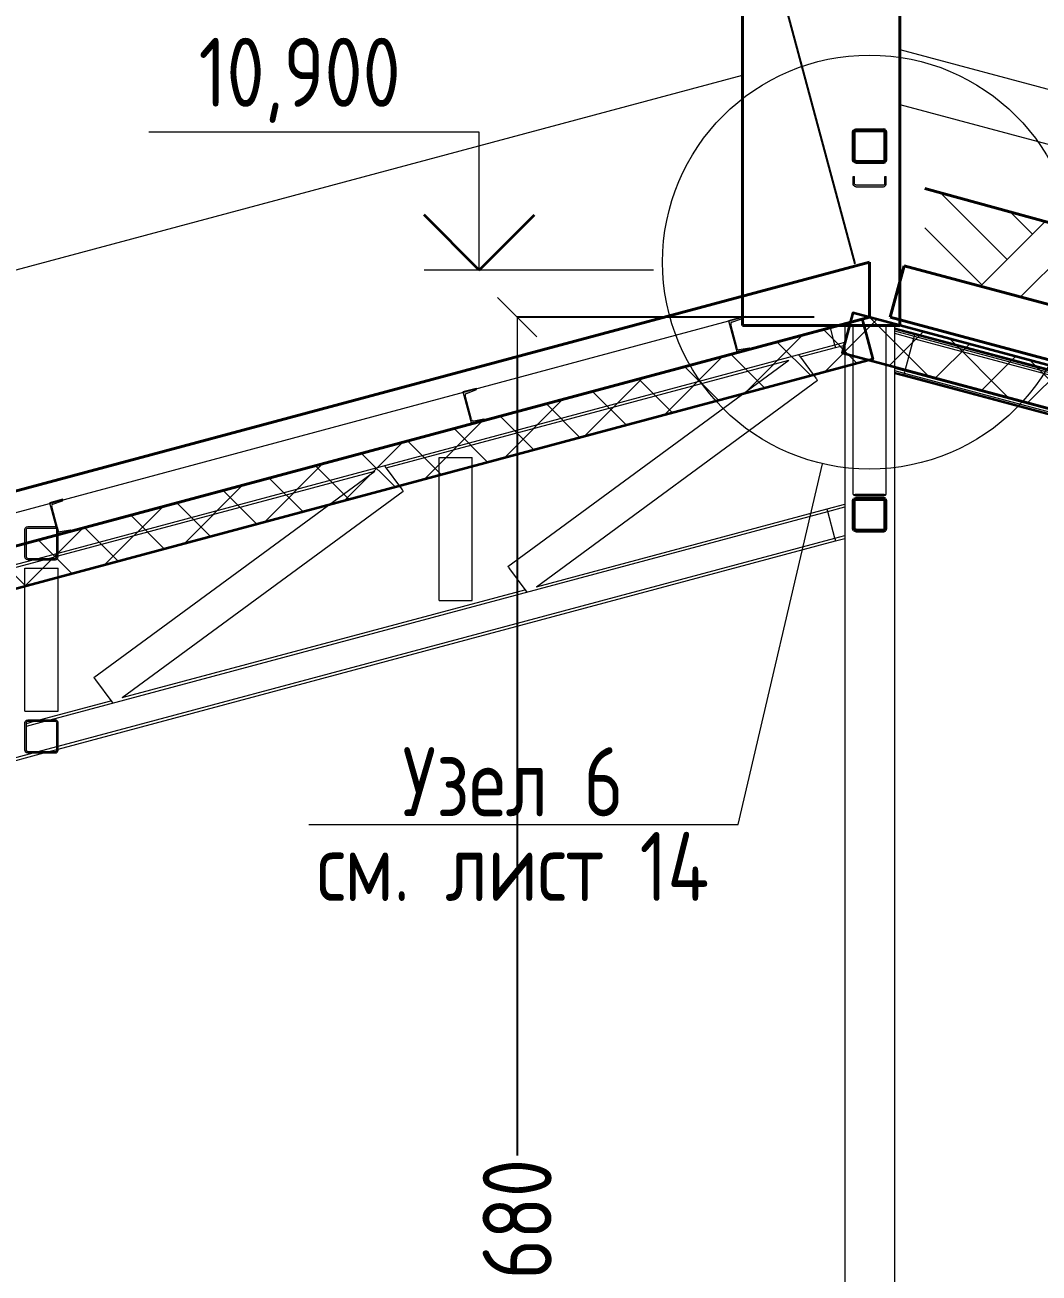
# Model space of a CAD drawing. Header units: millimetres. Extents: x 34668 to 196414, y -30276 to 15801.
# Drawn here: x 66396 to 70070, y 7268 to 11789 of the extents above; entities that cross this region are included whole.
import ezdxf

# ---------------------------------------------------------------- set-up
doc = ezdxf.new("R2010")
doc.units = ezdxf.units.MM
doc.header["$MEASUREMENT"] = 0
for name, color, linetype in [('- Спрятан', 7, 'Continuous'), ('колонны', 7, 'Continuous'), ('крыша', 7, 'Continuous'), ('размеры', 7, 'Continuous'), ('стены02', 7, 'Continuous'), ('чертеж', 7, 'Continuous')]:
    doc.layers.add(name, color=color, linetype=linetype)
for name, color, linetype, lineweight in [('- Спрятан_Ном._пера__96', 7, 'Continuous', 13), ('- Спрятан_Ном._пера__98', 7, 'Continuous', 35), ('0_Ном._пера__95', 251, 'Continuous', 13), ('0_Ном._пера__96', 7, 'Continuous', 13), ('0_Ном._пера__97', 7, 'Continuous', 20), ('колонны_Ном._пера__96', 7, 'Continuous', 13), ('крыша_Ном._пера__96', 7, 'Continuous', 13), ('крыша_Ном._пера__99', 7, 'Continuous', 40), ('линии_Ном._пера__99', 7, 'Continuous', 40), ('подп стены Инжзащита_Ном._пера__96', 7, 'Continuous', 13), ('подп стены Инжзащита_Ном._пера__97', 7, 'Continuous', 20), ('подп стены Инжзащита_Ном._пера__98', 7, 'Continuous', 35), ('стены02_Ном._пера__96', 7, 'Continuous', 13), ('стены02_Ном._пера__99', 7, 'Continuous', 40), ('чертеж_Ном._пера__96', 7, 'Continuous', 13), ('чертеж_Ном._пера__98', 7, 'Continuous', 35)]:
    doc.layers.add(name, color=color, linetype=linetype, lineweight=lineweight)
doc.styles.add('СГЕНЕРИР_СТИЛЬ_1', font='gost_2_304-81_type.ttf')
doc.dimstyles.new('СГЕНЕРИР_СТИЛЬ__2', dxfattribs={"dimtxt": 250, "dimasz": 142.5, "dimexe": 0.18, "dimexo": 200, "dimgap": 0.09, "dimtad": 1, "dimdec": 0, "dimzin": 0, "dimdsep": 46, "dimtxsty": 'СГЕНЕРИР_СТИЛЬ_1', "dimblk": 'ARROWHEAD_6', "dimblk1": 'ARROWHEAD_6', "dimblk2": 'ARROWHEAD_6', "dimcen": 0.09, "dimclrd": 7, "dimclre": 7, "dimclrt": 7, "dimadec": 0, "dimazin": 0, "dimtfac": 1, "dimtdec": 4, "dimtmove": 0, "dimatfit": 3, "dimfxl": 1, "dimtolj": 1, "dimtzin": 0, "dimarcsym": 0})
doc.dimstyles.new('СГЕНЕРИР_СТИЛЬ__3', dxfattribs={"dimtxt": 250, "dimasz": 142.5, "dimexe": 0.18, "dimexo": 200, "dimgap": 0.09, "dimtad": 1, "dimdec": 0, "dimzin": 0, "dimdsep": 46, "dimtxsty": 'СГЕНЕРИР_СТИЛЬ_1', "dimblk": 'ARROWHEAD_6', "dimblk1": 'ARROWHEAD_6', "dimblk2": 'ARROWHEAD_6', "dimcen": 0.09, "dimclrd": 7, "dimclre": 7, "dimclrt": 7, "dimadec": 0, "dimazin": 0, "dimtfac": 1, "dimtdec": 4, "dimtmove": 2, "dimatfit": 3, "dimfxl": 1, "dimtolj": 1, "dimtzin": 0, "dimarcsym": 0})
pattern_1 = [(45, (0, 0), (-106.06602, 106.06602), []), (135, (0, 0), (106.06602, 106.06602), [])]

# ---------------------------------------------------------------- blocks, each defined once
blk = doc.blocks.new('Элемент разреза_12_2')
at = {"layer": 'колонны_Ном._пера__96', "linetype": 'Continuous'}
for p, q in [((69365.7, 10700), (69365.7, 4050)), ((69545.7, 10700), (69545.7, 4050))]:
    blk.add_line(p, q, dxfattribs=at)
blk = doc.blocks.new('Элемент разреза_21_2')
at = {"layer": 'крыша_Ном._пера__99', "linetype": 'Continuous'}
for p, q in [((69530.7, 10729.9), (69580.7, 10916.5)), ((72855.7, 10039), (69580.7, 10916.5)), ((71455.7, 10214.1), (69530.7, 10729.9)), ((72805.7, 9852.4), (71525.7, 10195.3)), ((72805.7, 9852.4), (72855.7, 10039))]:
    blk.add_line(p, q, dxfattribs=at)
blk = doc.blocks.new('Элемент разреза_22_2')
at = {"layer": 'крыша_Ном._пера__96', "linetype": 'Continuous'}
for p, q in [((69565.7, 11700.3), (72787.5, 10837)), ((69565.7, 11500.3), (72787.5, 10637)), ((72787.5, 10637), (72787.5, 10837))]:
    blk.add_line(p, q, dxfattribs=at)
blk = doc.blocks.new('Элемент разреза_30_2')
at = {"layer": 'крыша_Ном._пера__96', "linetype": 'Continuous'}
blk.add_line((56805.7, 8340.2), (68995.7, 11606.5), dxfattribs=at)
blk = doc.blocks.new('Элемент разреза_50_2')
at = {"layer": '- Спрятан_Ном._пера__96', "linetype": 'Continuous'}
for p, q in [((69619.5, 10670.6), (69618.9, 10668.4)), ((69619.9, 10672), (69619.5, 10670.6)), ((69619.5, 10670.6), (71080.7, 10279.1)), ((69619.9, 10672), (71080.7, 10280.6)), ((69614.9, 10653.5), (69583.4, 10536)), ((69616.4, 10658.9), (69614.9, 10653.5)), ((69614.9, 10653.5), (71080.7, 10260.7)), ((69617.1, 10661.6), (69616.4, 10658.9)), ((69618.6, 10667.2), (69617.1, 10661.6)), ((69617.1, 10661.6), (71080.7, 10269.5)), ((69618.9, 10668.4), (69618.6, 10667.2)), ((69618.6, 10667.2), (71080.7, 10275.5)), ((69583.4, 10536), (69582, 10530.5)), ((69583.4, 10536), (71080.7, 10134.8)), ((69578.8, 10518.9), (69578.5, 10517.5)), ((69578.5, 10517.5), (71080.7, 10114.9)), ((69579.4, 10521.1), (69578.8, 10518.9)), ((69578.8, 10518.9), (71080.7, 10116.4)), ((69579.7, 10522.2), (69579.4, 10521.1)), ((69581.2, 10527.8), (69579.7, 10522.2)), ((69579.7, 10522.2), (71080.7, 10120)), ((69582, 10530.5), (69581.2, 10527.8)), ((69581.2, 10527.8), (71080.7, 10126.1)), ((71525.7, 10161.3), (72623.9, 9867.1)), ((71525.7, 10159.8), (72623.5, 9865.7)), ((71525.7, 10156.2), (72622.6, 9862.3)), ((71525.7, 10150.2), (72621.1, 9856.7)), ((71525.7, 10141.5), (72618.9, 9848.5)), ((71525.7, 10015.6), (72536.3, 9744.8)), ((71525.7, 10006.8), (72535.1, 9736.3)), ((71525.7, 10000.8), (72534.3, 9730.5)), ((71525.7, 9997.2), (72533.8, 9727.1)), ((71525.7, 9995.7), (72533.6, 9725.6)), ((72620.4, 9854), (72621.1, 9856.7)), ((72621.1, 9856.7), (72622.6, 9862.3)), ((72622.6, 9862.3), (72622.9, 9863.4)), ((72622.9, 9863.4), (72623.5, 9865.7)), ((72623.5, 9865.7), (72623.9, 9867.1)), ((72602.5, 9787), (72618.9, 9848.5)), ((72618.9, 9848.5), (72620.4, 9854))]:
    blk.add_line(p, q, dxfattribs=at)
blk = doc.blocks.new('Элемент разреза_51_2')
at = {"layer": '- Спрятан_Ном._пера__96', "linetype": 'Continuous'}
for p, q in [((69545.7, 10691.9), (69619.9, 10672)), ((69545.7, 10690.4), (69619.5, 10670.6)), ((69545.7, 10686.8), (69618.6, 10667.2)), ((69545.7, 10680.8), (69617.1, 10661.6)), ((69545.7, 10672), (69614.9, 10653.5)), ((69545.7, 10546.1), (69583.4, 10536)), ((69545.7, 10537.4), (69581.2, 10527.8)), ((69545.7, 10531.3), (69579.7, 10522.2)), ((69545.7, 10527.7), (69578.8, 10518.9)), ((69545.7, 10526.2), (69578.5, 10517.5))]:
    blk.add_line(p, q, dxfattribs=at)
blk = doc.blocks.new('Элемент разреза_52_2')
at = {"layer": '- Спрятан_Ном._пера__96', "linetype": 'Continuous'}
for p, q in [((66486.9, 9271.5), (69304.5, 10026.5)), ((68248.8, 9754), (69301.9, 10036.2)), ((69302.6, 10033.3), (69301.9, 10036.2)), ((69304.5, 10026.5), (69302.6, 10033.3)), ((69330.3, 9929.9), (69304.5, 10026.5)), ((66516.2, 9175.9), (69330.3, 9929.9)), ((66516.2, 9165.5), (69332.9, 9920.3)), ((69332.2, 9923.1), (69330.3, 9929.9)), ((69332.9, 9920.3), (69332.2, 9923.1)), ((66748.8, 9352.1), (68207.4, 9742.9)), ((66448.3, 9271.5), (66707.4, 9341)), ((66401.2, 9258.9), (66429.6, 9266.5)), ((66401.2, 9248.6), (66468.2, 9266.5)), ((63516.2, 8372), (66425.4, 9151.5)), ((63516.2, 8361.7), (66464.1, 9151.5)), ((66444.1, 9156.5), (66511.2, 9174.5)), ((66482.7, 9156.5), (66511.2, 9164.2))]:
    blk.add_line(p, q, dxfattribs=at)
blk = doc.blocks.new('Элемент разреза_53_2')
at = {"layer": '- Спрятан_Ном._пера__96', "linetype": 'Continuous'}
for p, q in [((69330.3, 10629.9), (69313.8, 10691.7)), ((66516.2, 9875.9), (69330.3, 10629.9)), ((69332.2, 10623.1), (69330.3, 10629.9)), ((69204.9, 10586), (69332.9, 10620.3)), ((69332.9, 10620.3), (69332.2, 10623.1)), ((67704.9, 10184), (69163.5, 10574.9)), ((66516.2, 9865.5), (67663.5, 10172.9)), ((66444.1, 9856.5), (66511.2, 9874.5)), ((66482.7, 9856.5), (66511.2, 9864.2)), ((63516.2, 9072), (66425.4, 9851.5)), ((66204.9, 9782.1), (66464.1, 9851.5))]:
    blk.add_line(p, q, dxfattribs=at)
blk = doc.blocks.new('Элемент разреза_54_2')
at = {"layer": '- Спрятан_Ном._пера__96', "linetype": 'Continuous'}
for p, q in [((67896.2, 10222.5), (67896.9, 10222.5)), ((67896.2, 9704.5), (67896.2, 10222.5)), ((67896.9, 10222.5), (67899.1, 10222.5)), ((67899.1, 10222.5), (67902.3, 10222.5)), ((67902.3, 10222.5), (67906.2, 10222.5)), ((67906.2, 10222.5), (68006.2, 10222.5)), ((68006.2, 10222.5), (68010, 10222.5)), ((68010, 10222.5), (68013.2, 10222.5)), ((68013.2, 10222.5), (68015.4, 10222.5)), ((68015.4, 10222.5), (68016.2, 10222.5)), ((68016.2, 9704.5), (68016.2, 10222.5)), ((67896.2, 9704.5), (67896.9, 9704.5)), ((67896.9, 9704.5), (67899.1, 9704.5)), ((67899.1, 9704.5), (67902.3, 9704.5)), ((67902.3, 9704.5), (67906.2, 9704.5)), ((67906.2, 9704.5), (68006.2, 9704.5)), ((68006.2, 9704.5), (68010, 9704.5)), ((68010, 9704.5), (68013.2, 9704.5)), ((68013.2, 9704.5), (68015.4, 9704.5)), ((68015.4, 9704.5), (68016.2, 9704.5))]:
    blk.add_line(p, q, dxfattribs=at)
blk = doc.blocks.new('Элемент разреза_55_2')
at = {"layer": '- Спрятан_Ном._пера__96', "linetype": 'Continuous'}
for p, q in [((66396.2, 9820.5), (66396.9, 9820.5)), ((66396.2, 9302.5), (66396.2, 9820.5)), ((66396.9, 9820.5), (66399.1, 9820.5)), ((66399.1, 9820.5), (66402.3, 9820.5)), ((66402.3, 9820.5), (66406.2, 9820.5)), ((66406.2, 9820.5), (66506.2, 9820.5)), ((66506.2, 9820.5), (66510, 9820.5)), ((66510, 9820.5), (66513.2, 9820.5)), ((66513.2, 9820.5), (66515.4, 9820.5)), ((66515.4, 9820.5), (66516.2, 9820.5)), ((66516.2, 9302.5), (66516.2, 9820.5)), ((66396.2, 9302.5), (66396.9, 9302.5)), ((66396.9, 9302.5), (66399.1, 9302.5)), ((66399.1, 9302.5), (66402.3, 9302.5)), ((66402.3, 9302.5), (66406.2, 9302.5)), ((66406.2, 9302.5), (66506.2, 9302.5)), ((66506.2, 9302.5), (66510, 9302.5)), ((66510, 9302.5), (66513.2, 9302.5)), ((66513.2, 9302.5), (66515.4, 9302.5)), ((66515.4, 9302.5), (66516.2, 9302.5))]:
    blk.add_line(p, q, dxfattribs=at)
blk = doc.blocks.new('Элемент разреза_61_2')
at = {"layer": '- Спрятан_Ном._пера__96', "linetype": 'Continuous'}
for p, q in [((66645.6, 9425.1), (67663.5, 10172.9)), ((67699.6, 10191.3), (67701.6, 10188.5)), ((67701.6, 10188.5), (67760.8, 10107.9)), ((66748.8, 9352.1), (67766.7, 10099.9)), ((67760.8, 10107.9), (67763.1, 10104.8)), ((67763.1, 10104.8), (67765, 10102.2)), ((67765, 10102.2), (67766.3, 10100.5)), ((67766.3, 10100.5), (67766.7, 10099.9)), ((66645.6, 9425.1), (66646, 9424.5)), ((66646, 9424.5), (66647.3, 9422.8)), ((66647.3, 9422.8), (66649.2, 9420.2)), ((66649.2, 9420.2), (66651.5, 9417.1)), ((66651.5, 9417.1), (66710.7, 9336.5)), ((66710.7, 9336.5), (66712.8, 9333.7))]:
    blk.add_line(p, q, dxfattribs=at)
blk = doc.blocks.new('Элемент разреза_63_2')
at = {"layer": '- Спрятан_Ном._пера__96', "linetype": 'Continuous'}
for p, q in [((69199.6, 10593.2), (69201.6, 10590.4)), ((69201.6, 10590.4), (69260.8, 10509.8)), ((68145.6, 9827.1), (69163.5, 10574.9)), ((68248.8, 9754), (69266.7, 10501.8)), ((69260.8, 10509.8), (69263.1, 10506.8)), ((69263.1, 10506.8), (69265, 10504.1)), ((69265, 10504.1), (69266.3, 10502.4)), ((69266.3, 10502.4), (69266.7, 10501.8)), ((68145.6, 9827.1), (68146, 9826.5)), ((68146, 9826.5), (68147.3, 9824.7)), ((68147.3, 9824.7), (68149.2, 9822.1)), ((68149.2, 9822.1), (68151.5, 9819)), ((68151.5, 9819), (68210.7, 9738.4)), ((68210.7, 9738.4), (68212.8, 9735.6))]:
    blk.add_line(p, q, dxfattribs=at)
blk = doc.blocks.new('Элемент разреза_71_2')
at = {"layer": '- Спрятан_Ном._пера__96', "linetype": 'Continuous'}
for p, q in [((69301.9, 10036.2), (69365.7, 10053.3)), ((69304.5, 10026.5), (69365.7, 10042.9)), ((69330.3, 9929.9), (69365.7, 9939.4)), ((69332.9, 9920.3), (69365.7, 9929))]:
    blk.add_line(p, q, dxfattribs=at)
blk = doc.blocks.new('Элемент разреза_72_2')
at = {"layer": '- Спрятан_Ном._пера__96', "linetype": 'Continuous'}
for p, q in [((69330.3, 10629.9), (69365.7, 10639.4)), ((69332.9, 10620.3), (69365.7, 10629))]:
    blk.add_line(p, q, dxfattribs=at)
blk = doc.blocks.new('Элемент разреза_75_2')
at = {"layer": '- Спрятан_Ном._пера__96', "linetype": 'Continuous'}
h = blk.add_hatch(color=256, dxfattribs=at)
h.paths.add_polyline_path([(66406.2, 9971.5), (66402.3, 9970.8), (66399.1, 9968.6), (66396.9, 9965.4), (66396.2, 9961.5), (66396.2, 9861.5), (66396.9, 9857.7), (66399.1, 9854.5), (66402.3, 9852.3), (66406.2, 9851.5), (66506.2, 9851.5), (66510, 9852.3), (66513.2, 9854.5), (66515.4, 9857.7), (66516.2, 9861.5), (66516.2, 9961.5), (66515.4, 9965.4), (66513.2, 9968.6), (66510, 9970.8), (66506.2, 9971.5)])
h.paths.add_polyline_path([(66406.2, 9966.5), (66506.2, 9966.5), (66508.1, 9966.2), (66509.7, 9965.1), (66510.8, 9963.5), (66511.2, 9961.5), (66511.2, 9861.5), (66510.8, 9859.6), (66509.7, 9858), (66508.1, 9856.9), (66506.2, 9856.5), (66406.2, 9856.5), (66404.2, 9856.9), (66402.6, 9858), (66401.5, 9859.6), (66401.2, 9861.5), (66401.2, 9961.5), (66401.5, 9963.5), (66402.6, 9965.1), (66404.2, 9966.2)], flags=0)
for p, q in [((66396.2, 9961.5), (66396.9, 9965.4)), ((66396.2, 9861.5), (66396.2, 9961.5)), ((66396.9, 9965.4), (66399.1, 9968.6)), ((66399.1, 9968.6), (66402.3, 9970.8)), ((66401.2, 9961.5), (66401.5, 9963.5)), ((66401.2, 9861.5), (66401.2, 9961.5)), ((66401.5, 9963.5), (66402.6, 9965.1)), ((66402.3, 9970.8), (66406.2, 9971.5)), ((66402.6, 9965.1), (66404.2, 9966.2)), ((66404.2, 9966.2), (66406.2, 9966.5)), ((66406.2, 9971.5), (66506.2, 9971.5)), ((66406.2, 9966.5), (66506.2, 9966.5)), ((66510, 9970.8), (66506.2, 9971.5)), ((66508.1, 9966.2), (66506.2, 9966.5)), ((66509.7, 9965.1), (66508.1, 9966.2)), ((66510.8, 9963.5), (66509.7, 9965.1)), ((66513.2, 9968.6), (66510, 9970.8)), ((66511.2, 9961.5), (66510.8, 9963.5)), ((66511.2, 9861.5), (66511.2, 9961.5)), ((66515.4, 9965.4), (66513.2, 9968.6)), ((66516.2, 9961.5), (66515.4, 9965.4)), ((66516.2, 9861.5), (66516.2, 9961.5)), ((66396.9, 9857.7), (66396.2, 9861.5)), ((66399.1, 9854.5), (66396.9, 9857.7)), ((66401.5, 9859.6), (66401.2, 9861.5)), ((66402.6, 9858), (66401.5, 9859.6)), ((66404.2, 9856.9), (66402.6, 9858)), ((66406.2, 9856.5), (66404.2, 9856.9)), ((66406.2, 9856.5), (66506.2, 9856.5)), ((66506.2, 9856.5), (66508.1, 9856.9)), ((66508.1, 9856.9), (66509.7, 9858)), ((66509.7, 9858), (66510.8, 9859.6)), ((66510.8, 9859.6), (66511.2, 9861.5)), ((66513.2, 9854.5), (66515.4, 9857.7)), ((66515.4, 9857.7), (66516.2, 9861.5)), ((66402.3, 9852.3), (66399.1, 9854.5)), ((66406.2, 9851.5), (66402.3, 9852.3)), ((66406.2, 9851.5), (66506.2, 9851.5)), ((66506.2, 9851.5), (66510, 9852.3)), ((66510, 9852.3), (66513.2, 9854.5))]:
    blk.add_line(p, q, dxfattribs=at)
blk = doc.blocks.new('Элемент разреза_76_2')
at = {"layer": '- Спрятан_Ном._пера__96', "linetype": 'Continuous'}
h = blk.add_hatch(color=256, dxfattribs=at)
h.paths.add_polyline_path([(66406.2, 9271.5), (66402.3, 9270.8), (66399.1, 9268.6), (66396.9, 9265.4), (66396.2, 9261.5), (66396.2, 9161.5), (66396.9, 9157.7), (66399.1, 9154.5), (66402.3, 9152.3), (66406.2, 9151.5), (66506.2, 9151.5), (66510, 9152.3), (66513.2, 9154.5), (66515.4, 9157.7), (66516.2, 9161.5), (66516.2, 9261.5), (66515.4, 9265.4), (66513.2, 9268.6), (66510, 9270.8), (66506.2, 9271.5)])
h.paths.add_polyline_path([(66406.2, 9266.5), (66506.2, 9266.5), (66508.1, 9266.2), (66509.7, 9265.1), (66510.8, 9263.5), (66511.2, 9261.5), (66511.2, 9161.5), (66510.8, 9159.6), (66509.7, 9158), (66508.1, 9156.9), (66506.2, 9156.5), (66406.2, 9156.5), (66404.2, 9156.9), (66402.6, 9158), (66401.5, 9159.6), (66401.2, 9161.5), (66401.2, 9261.5), (66401.5, 9263.5), (66402.6, 9265.1), (66404.2, 9266.2)], flags=0)
for p, q in [((66396.9, 9265.4), (66399.1, 9268.6)), ((66399.1, 9268.6), (66402.3, 9270.8)), ((66402.3, 9270.8), (66406.2, 9271.5)), ((66406.2, 9271.5), (66506.2, 9271.5)), ((66510, 9270.8), (66506.2, 9271.5)), ((66513.2, 9268.6), (66510, 9270.8)), ((66515.4, 9265.4), (66513.2, 9268.6)), ((66396.2, 9261.5), (66396.9, 9265.4)), ((66396.2, 9161.5), (66396.2, 9261.5)), ((66401.2, 9261.5), (66401.5, 9263.5)), ((66401.2, 9161.5), (66401.2, 9261.5)), ((66401.5, 9263.5), (66402.6, 9265.1)), ((66402.6, 9265.1), (66404.2, 9266.2)), ((66404.2, 9266.2), (66406.2, 9266.5)), ((66406.2, 9266.5), (66506.2, 9266.5)), ((66508.1, 9266.2), (66506.2, 9266.5)), ((66509.7, 9265.1), (66508.1, 9266.2)), ((66510.8, 9263.5), (66509.7, 9265.1)), ((66511.2, 9261.5), (66510.8, 9263.5)), ((66511.2, 9161.5), (66511.2, 9261.5)), ((66516.2, 9261.5), (66515.4, 9265.4)), ((66516.2, 9161.5), (66516.2, 9261.5)), ((66396.9, 9157.7), (66396.2, 9161.5)), ((66399.1, 9154.5), (66396.9, 9157.7)), ((66402.3, 9152.3), (66399.1, 9154.5)), ((66401.5, 9159.6), (66401.2, 9161.5)), ((66402.6, 9158), (66401.5, 9159.6)), ((66406.2, 9151.5), (66402.3, 9152.3)), ((66404.2, 9156.9), (66402.6, 9158)), ((66406.2, 9156.5), (66404.2, 9156.9)), ((66406.2, 9156.5), (66506.2, 9156.5)), ((66406.2, 9151.5), (66506.2, 9151.5)), ((66506.2, 9156.5), (66508.1, 9156.9)), ((66506.2, 9151.5), (66510, 9152.3)), ((66508.1, 9156.9), (66509.7, 9158)), ((66509.7, 9158), (66510.8, 9159.6)), ((66510, 9152.3), (66513.2, 9154.5)), ((66510.8, 9159.6), (66511.2, 9161.5)), ((66513.2, 9154.5), (66515.4, 9157.7)), ((66515.4, 9157.7), (66516.2, 9161.5))]:
    blk.add_line(p, q, dxfattribs=at)
blk = doc.blocks.new('Элемент разреза_79_2')
at = {"layer": '- Спрятан_Ном._пера__96', "linetype": 'Continuous', "lineweight": 25}
h = blk.add_hatch(color=7, dxfattribs=at)
h.paths.add_polyline_path([(69406.2, 10075), (69399.1, 10072.1), (69396.2, 10065), (69396.2, 9965), (69399.1, 9957.9), (69406.2, 9955), (69506.2, 9955), (69513.2, 9957.9), (69516.2, 9965), (69516.2, 10065), (69513.2, 10072.1), (69506.2, 10075)])
h.paths.add_polyline_path([(69406.2, 10070), (69506.2, 10070), (69509.7, 10068.5), (69511.2, 10065), (69511.2, 9965), (69509.7, 9961.5), (69506.2, 9960), (69406.2, 9960), (69402.6, 9961.5), (69401.2, 9965), (69401.2, 10065), (69402.6, 10068.5)], flags=0)
at = {"layer": '- Спрятан_Ном._пера__98', "linetype": 'Continuous'}
for p, q in [((69396.2, 10065), (69399.1, 10072.1)), ((69396.2, 9965), (69396.2, 10065)), ((69399.1, 10072.1), (69406.2, 10075)), ((69401.2, 10065), (69402.6, 10068.5)), ((69401.2, 9965), (69401.2, 10065)), ((69402.6, 10068.5), (69406.2, 10070)), ((69406.2, 10075), (69506.2, 10075)), ((69406.2, 10070), (69506.2, 10070)), ((69513.2, 10072.1), (69506.2, 10075)), ((69509.7, 10068.5), (69506.2, 10070)), ((69511.2, 10065), (69509.7, 10068.5)), ((69511.2, 9965), (69511.2, 10065)), ((69516.2, 10065), (69513.2, 10072.1)), ((69516.2, 9965), (69516.2, 10065)), ((69399.1, 9957.9), (69396.2, 9965)), ((69406.2, 9955), (69399.1, 9957.9)), ((69402.6, 9961.5), (69401.2, 9965)), ((69406.2, 9960), (69402.6, 9961.5)), ((69406.2, 9960), (69506.2, 9960)), ((69406.2, 9955), (69506.2, 9955)), ((69506.2, 9960), (69509.7, 9961.5)), ((69506.2, 9955), (69513.2, 9957.9)), ((69509.7, 9961.5), (69511.2, 9965)), ((69513.2, 9957.9), (69516.2, 9965))]:
    blk.add_line(p, q, dxfattribs=at)
blk = doc.blocks.new('Элемент разреза_80_2')
at = {"layer": '- Спрятан_Ном._пера__96', "linetype": 'Continuous'}
for p, q in [((69396.2, 10088), (69396.2, 10700)), ((69516.2, 10088), (69516.2, 10700)), ((69396.2, 10088), (69396.9, 10088)), ((69396.9, 10088), (69399.1, 10088)), ((69399.1, 10088), (69402.3, 10088)), ((69402.3, 10088), (69406.2, 10088)), ((69406.2, 10088), (69506.2, 10088)), ((69506.2, 10088), (69510, 10088)), ((69510, 10088), (69513.2, 10088)), ((69513.2, 10088), (69515.4, 10088)), ((69515.4, 10088), (69516.2, 10088))]:
    blk.add_line(p, q, dxfattribs=at)
blk = doc.blocks.new('Элемент разреза_81_2')
at = {"layer": '- Спрятан_Ном._пера__96', "linetype": 'Continuous'}
blk.add_hatch(color=256, dxfattribs=at).paths.add_polyline_path([(69516.2, 11239.7), (69511.2, 11239.7), (69511.2, 11216.2), (69510.8, 11213.6), (69509.7, 11211.4), (69508.1, 11210), (69506.2, 11209.5), (69406.2, 11209.5), (69404.2, 11210), (69402.6, 11211.4), (69401.5, 11213.6), (69401.2, 11216.2), (69401.2, 11239.7), (69396.2, 11239.7), (69396.2, 11216.2), (69396.9, 11211), (69399.1, 11206.7), (69402.3, 11203.8), (69406.2, 11202.8), (69506.2, 11202.8), (69510, 11203.8), (69513.2, 11206.7), (69515.4, 11211), (69516.2, 11216.2)])
for p, q in [((69396.2, 11239.7), (69401.2, 11239.7)), ((69396.2, 11216.2), (69396.2, 11239.7)), ((69396.9, 11211), (69396.2, 11216.2)), ((69401.2, 11216.2), (69401.2, 11239.7)), ((69401.5, 11213.6), (69401.2, 11216.2)), ((69402.6, 11211.4), (69401.5, 11213.6)), ((69509.7, 11211.4), (69510.8, 11213.6)), ((69510.8, 11213.6), (69511.2, 11216.2)), ((69511.2, 11239.7), (69516.2, 11239.7)), ((69511.2, 11216.2), (69511.2, 11239.7)), ((69515.4, 11211), (69516.2, 11216.2)), ((69516.2, 11216.2), (69516.2, 11239.7)), ((69399.1, 11206.7), (69396.9, 11211)), ((69402.3, 11203.8), (69399.1, 11206.7)), ((69406.2, 11202.8), (69402.3, 11203.8)), ((69404.2, 11210), (69402.6, 11211.4)), ((69406.2, 11209.5), (69404.2, 11210)), ((69406.2, 11209.5), (69506.2, 11209.5)), ((69406.2, 11202.8), (69506.2, 11202.8)), ((69506.2, 11209.5), (69508.1, 11210)), ((69506.2, 11202.8), (69510, 11203.8)), ((69508.1, 11210), (69509.7, 11211.4)), ((69510, 11203.8), (69513.2, 11206.7)), ((69513.2, 11206.7), (69515.4, 11211))]:
    blk.add_line(p, q, dxfattribs=at)
blk = doc.blocks.new('Отметка высоты (ГОСТ)[9]_2', base_point=(68041.9, 10900.5))
at = {"layer": 'чертеж_Ном._пера__96', "linetype": 'Continuous'}
for p, q in [((68041.9, 11400.5), (66845, 11400.5)), ((68041.9, 10900.5), (68041.9, 11400.5)), ((68673.3, 10900.5), (67841.9, 10900.5))]:
    blk.add_line(p, q, dxfattribs=at)
at = {"layer": 'чертеж_Ном._пера__98', "linetype": 'Continuous'}
for q in [(67841.9, 11100.5), (68241.9, 11100.5)]:
    blk.add_line((68041.9, 10900.5), q, dxfattribs=at)
at = {"layer": 'чертеж_Ном._пера__96', "insert": (67841.9, 11434), "char_height": 250, "attachment_point": 9, "style": 'СГЕНЕРИР_СТИЛЬ_1'}
blk.add_mtext('{10,900\\A1{\\H.66x;\\S^  ;}}', dxfattribs=at)
blk = doc.blocks.new('Элемент разреза_82_2')
at = {"layer": 'крыша_Ном._пера__99', "linetype": 'Continuous'}
for p, q in [((56655.7, 7500), (69455.7, 10929.7)), ((69455.7, 10729.7), (69455.7, 10929.7)), ((57215.7, 7450.1), (69455.7, 10729.7))]:
    blk.add_line(p, q, dxfattribs=at)
blk = doc.blocks.new('Элемент разреза_83_2')
at = {"layer": 'стены02_Ном._пера__99', "linetype": 'Continuous'}
for p, q in [((68995.7, 12300), (69565.7, 12300)), ((68995.7, 12200), (68995.7, 12300)), ((69565.7, 12200), (69565.7, 12300)), ((68995.7, 12200), (69565.7, 12200)), ((68995.7, 12000), (69565.7, 12000)), ((68995.7, 10700), (68995.7, 12000)), ((69565.7, 10700), (69565.7, 12000)), ((68995.7, 10700), (69565.7, 10700))]:
    blk.add_line(p, q, dxfattribs=at)
blk = doc.blocks.new('Элемент разреза_85_2')
at = {"layer": '- Спрятан_Ном._пера__96', "linetype": 'Continuous', "lineweight": 25}
h = blk.add_hatch(color=7, dxfattribs=at)
h.paths.add_polyline_path([(69406.2, 11410), (69399.1, 11407.1), (69396.2, 11400), (69396.2, 11300), (69399.1, 11292.9), (69406.2, 11290), (69506.2, 11290), (69513.2, 11292.9), (69516.2, 11300), (69516.2, 11400), (69513.2, 11407.1), (69506.2, 11410)])
h.paths.add_polyline_path([(69406.2, 11405), (69506.2, 11405), (69509.7, 11403.5), (69511.2, 11400), (69511.2, 11300), (69509.7, 11296.5), (69506.2, 11295), (69406.2, 11295), (69402.6, 11296.5), (69401.2, 11300), (69401.2, 11400), (69402.6, 11403.5)], flags=0)
at = {"layer": '- Спрятан_Ном._пера__98', "linetype": 'Continuous'}
for p, q in [((69396.2, 11400), (69399.1, 11407.1)), ((69396.2, 11300), (69396.2, 11400)), ((69399.1, 11407.1), (69406.2, 11410)), ((69401.2, 11400), (69402.6, 11403.5)), ((69401.2, 11300), (69401.2, 11400)), ((69402.6, 11403.5), (69406.2, 11405)), ((69406.2, 11410), (69506.2, 11410)), ((69406.2, 11405), (69506.2, 11405)), ((69513.2, 11407.1), (69506.2, 11410)), ((69509.7, 11403.5), (69506.2, 11405)), ((69511.2, 11400), (69509.7, 11403.5)), ((69511.2, 11300), (69511.2, 11400)), ((69516.2, 11400), (69513.2, 11407.1)), ((69516.2, 11300), (69516.2, 11400)), ((69399.1, 11292.9), (69396.2, 11300)), ((69406.2, 11290), (69399.1, 11292.9)), ((69402.6, 11296.5), (69401.2, 11300)), ((69406.2, 11295), (69402.6, 11296.5)), ((69406.2, 11295), (69506.2, 11295)), ((69406.2, 11290), (69506.2, 11290)), ((69506.2, 11295), (69509.7, 11296.5)), ((69506.2, 11290), (69513.2, 11292.9)), ((69509.7, 11296.5), (69511.2, 11300)), ((69513.2, 11292.9), (69516.2, 11300))]:
    blk.add_line(p, q, dxfattribs=at)
blk = doc.blocks.new('Элемент разреза_86_2')
at = {"layer": '- Спрятан_Ном._пера__96', "linetype": 'Continuous'}
for p, q in [((69397.1, 10088), (69399.1, 10085.7)), ((69399.1, 10085.7), (69402.3, 10084.1)), ((69402.3, 10084.1), (69406.2, 10083.5)), ((69404.2, 10087.6), (69403.4, 10088)), ((69406.2, 10087.3), (69404.2, 10087.6)), ((69506.2, 10087.3), (69406.2, 10087.3)), ((69406.2, 10083.5), (69506.2, 10083.5)), ((69508.1, 10087.6), (69506.2, 10087.3)), ((69506.2, 10083.5), (69510, 10084.1)), ((69508.9, 10088), (69508.1, 10087.6)), ((69510, 10084.1), (69513.2, 10085.7)), ((69513.2, 10085.7), (69515.3, 10088))]:
    blk.add_line(p, q, dxfattribs=at)
blk = doc.blocks.new('Ломаная_2_2', base_point=(67424.2, 8891.9))
at = {"layer": '0_Ном._пера__96', "linetype": 'Continuous', "flags": 128}
blk.add_lwpolyline([(67424.2, 8891.9), (68980, 8891.9), (69285.2, 10199.4)], dxfattribs=at)
at = {"layer": '0_Ном._пера__97', "linetype": 'Continuous'}
blk.add_circle((69455.7, 10929.7), 750, dxfattribs=at)
blk = doc.blocks.new('ARROWHEAD_6')
at = {"color": 0, "linetype": 'Continuous', "lineweight": 0}
for p, q in [((-0.5, -0.5), (0.5, 0.5)), ((0, 0), (-1, 0))]:
    blk.add_line(p, q, dxfattribs=at)
blk = doc.blocks.new('*D249')
at = {"layer": 'Defpoints', "color": 0, "linetype": 'Continuous', "transparency": 16777216}
for p in [(69455.7, 10729.7), (68179.3, 4050), (69455.7, 4050)]:
    blk.add_point(p, dxfattribs=at)
at = {"layer": 'размеры', "color": 7, "linetype": 'Continuous', "lineweight": -2, "transparency": 16777216}
for p, q in [((69255.7, 10729.7), (68179.1, 10729.7)), ((68179.3, 10587.2), (68179.3, 7693.6)), ((68179.3, 4192.5), (68179.3, 7086.1)), ((69255.7, 4050), (68179.1, 4050))]:
    blk.add_line(p, q, dxfattribs=at)
at = {"layer": 'размеры', "color": 7, "linetype": 'Continuous', "lineweight": -2, "transparency": 16777216, "xscale": 142.5, "yscale": 142.5, "zscale": 142.5}
for p, rotation in [((68179.3, 10729.7), 90), ((68179.3, 4050), 270)]:
    blk.add_blockref('ARROWHEAD_6', p, dxfattribs=dict(at, rotation=rotation))
at = {"layer": 'размеры', "color": 7, "linetype": 'Continuous', "transparency": 16777216, "insert": (68179.3, 7389.9), "char_height": 250, "attachment_point": 5, "rotation": 90, "style": 'СГЕНЕРИР_СТИЛЬ_1'}
blk.add_mtext('\\A1;6680', dxfattribs=at)
blk = doc.blocks.new('*D251')
at = {"layer": 'Defpoints', "color": 0, "linetype": 'Continuous', "transparency": 16777216}
for p in [(68114.2, 15714), (69455.7, 10729.7), (57455.7, 7500)]:
    blk.add_point(p, dxfattribs=at)
at = {"layer": 'размеры', "color": 7, "linetype": 'Continuous', "lineweight": -2, "transparency": 16777216}
for p, q in [((69403.7, 10922.9), (68114.1, 15714.2)), ((67976.6, 15677), (62239.3, 14132.8)), ((56251.8, 12521.3), (61989.1, 14065.5)), ((57403.7, 7693.1), (56114.1, 12484.4))]:
    blk.add_line(p, q, dxfattribs=at)
at = {"layer": 'размеры', "color": 7, "linetype": 'Continuous', "lineweight": -2, "transparency": 16777216, "xscale": 142.5, "yscale": 142.5, "zscale": 142.5}
for p, rotation in [((68114.2, 15714), 15.06394899936932), ((56114.2, 12484.2), 195.0639489993693)]:
    blk.add_blockref('ARROWHEAD_6', p, dxfattribs=dict(at, rotation=rotation))
at = {"layer": 'размеры', "color": 7, "linetype": 'Continuous', "transparency": 16777216, "insert": (62114.2, 14099.1), "char_height": 250, "attachment_point": 5, "rotation": 90, "style": 'СГЕНЕРИР_СТИЛЬ_1'}
blk.add_mtext('\\A1;12427', dxfattribs=at)
blk = doc.blocks.new('*D252')
at = {"layer": 'Defpoints', "color": 0, "linetype": 'Continuous', "transparency": 16777216}
for p in [(69467.3, 10577.6), (63795.8, 8736.7), (62016.2, 8581.1), (63276, 8581.1), (57180.7, 7285.4)]:
    blk.add_point(p, dxfattribs=at)
at = {"layer": 'размеры', "color": 7, "linetype": 'Continuous', "lineweight": -2, "transparency": 16777216}
blk.add_line((63476, 8581.1), (63802.8, 8581.1), dxfattribs=at)
for start, end in [(19.5715, 24.1431), (0, 15), (350.8569, 355.4285)]:
    blk.add_arc((62016.2, 8581.1), 1786.4, start, end, dxfattribs=at)
at = {"layer": 'размеры', "color": 7, "linetype": 'Continuous', "lineweight": -2, "transparency": 16777216, "xscale": 142.5, "yscale": 142.5, "zscale": 142.5}
for p, rotation in [((63741.7, 9043.4), 287.2857720412943), ((63802.6, 8581.1), 87.71422796161535)]:
    blk.add_blockref('ARROWHEAD_6', p, dxfattribs=dict(at, rotation=rotation))
at = {"layer": 'размеры', "color": 7, "linetype": 'Continuous', "transparency": 16777216, "insert": (63787.3, 8814.2), "char_height": 250, "attachment_point": 5, "rotation": 90, "style": 'СГЕНЕРИР_СТИЛЬ_1'}
blk.add_mtext('\\A1;15°', dxfattribs=at)

msp = doc.modelspace()

# ---------------------------------------------------------------- hatches: boundary and pattern name
at = {"layer": '0_Ном._пера__95', "linetype": 'Continuous'}
for points in [[(68976, 10601.2), (69024, 10614.1), (69023.4, 10616.4, 0.388879), (69020.4, 10618.3), (68984, 10611.8, -0.388879), (68976.1, 10616.8), (68952.9, 10703.7, -0.388879), (68957.1, 10711.9), (68992, 10724.6, 0.388879), (68993.6, 10727.7), (68992.9, 10730), (68944.9, 10717.1)], [(68014.1, 10343.5), (68062.1, 10356.3), (68061.5, 10358.7, 0.388879), (68058.5, 10360.6), (68022.1, 10354.1, -0.388879), (68014.2, 10359.1), (67991, 10446, -0.388879), (67995.2, 10454.2), (68030.1, 10466.8, 0.388879), (68031.7, 10469.9), (68031, 10472.3), (67983, 10459.4)], [(66516.2, 9942.1), (66564.2, 9955), (66563.6, 9957.3, 0.388879), (66560.6, 9959.2), (66524.1, 9952.7, -0.388879), (66516.3, 9957.7), (66493, 10044.6, -0.388879), (66497.3, 10052.8), (66532.1, 10065.5, 0.388879), (66533.7, 10068.6), (66533.1, 10070.9), (66485.1, 10058)]]:
    msp.add_hatch(color=256, dxfattribs=at).paths.add_polyline_path(points)
at = {"layer": 'подп стены Инжзащита_Ном._пера__97', "linetype": 'Continuous'}
h = msp.add_hatch(dxfattribs=at)
h.set_pattern_fill('УТЕПЛИТ_МЕЛКИЙ_0002', color=256, style=0, pattern_type=2)
h.set_pattern_definition(pattern_1)
h.paths.add_polyline_path([(57180.7, 7285.4), (57180.7, 7440.7), (69428.5, 10722.5), (69467.3, 10577.6)])
h = msp.add_hatch(dxfattribs=at)
h.set_pattern_fill('УТЕПЛИТ_МЕЛКИЙ_0002', color=256, style=0, pattern_type=2)
h.set_pattern_definition(pattern_1)
h.paths.add_polyline_path([(71305.7, 10234), (69395.1, 10746), (69356.3, 10601.1), (71305.7, 10078.8)])
at = {"layer": 'стены02_Ном._пера__96', "linetype": 'Continuous'}
h = msp.add_hatch(dxfattribs=at)
h.set_pattern_fill('EARTH_0002', color=256, style=0, pattern_type=2)
h.set_pattern_definition([(45, (0, 0), (-275.7716, 275.7716), []), (45, (-91.9, 91.9), (-551.543, 551.543), []), (45, (-183.85, 183.85), (-551.543, 551.543), []), (135, (-275.77, 275.77), (91.92388, 91.92388), [390, -390])])
h.paths.add_polyline_path([(69655.7, 11196.4), (73175.7, 10230.1), (73102.1, 9950.3), (69655.7, 10896.4)])

# ---------------------------------------------------------------- linework, layer by layer
at = {"layer": '0_Ном._пера__97', "linetype": 'Continuous'}
for p, q in [((68992.9, 10730), (68944.9, 10717.1)), ((68944.9, 10717.1), (68976, 10601.2)), ((68957.1, 10711.9), (68992, 10724.6)), ((68993.6, 10727.7), (68992.9, 10730)), ((68976.1, 10616.8), (68952.9, 10703.7)), ((68976, 10601.2), (69024, 10614.1)), ((69020.4, 10618.3), (68984, 10611.8)), ((69024, 10614.1), (69023.4, 10616.4)), ((68031, 10472.3), (67983, 10459.4)), ((67983, 10459.4), (68014.1, 10343.5)), ((68014.2, 10359.1), (67991, 10446)), ((67995.2, 10454.2), (68030.1, 10466.8)), ((68031.7, 10469.9), (68031, 10472.3)), ((68014.1, 10343.5), (68062.1, 10356.3)), ((68058.5, 10360.6), (68022.1, 10354.1)), ((68062.1, 10356.3), (68061.5, 10358.7)), ((66533.1, 10070.9), (66485.1, 10058)), ((66485.1, 10058), (66516.2, 9942.1)), ((66516.3, 9957.7), (66493, 10044.6)), ((66497.3, 10052.8), (66532.1, 10065.5)), ((66533.7, 10068.6), (66533.1, 10070.9)), ((66516.2, 9942.1), (66564.2, 9955)), ((66560.6, 9959.2), (66524.1, 9952.7)), ((66564.2, 9955), (66563.6, 9957.3))]:
    msp.add_line(p, q, dxfattribs=at)
for centre, radius, start, end in [((68991.1, 10727), 2.57, 289.9839, 14.9839), ((68959.5, 10705.5), 6.86, 110, 195), ((68982.8, 10618.6), 6.86, 195.0189, 280.0189), ((69020.9, 10615.8), 2.57, 15, 100), ((67997.6, 10447.7), 6.86, 110, 195), ((68029.2, 10469.3), 2.57, 289.9839, 14.9839), ((68020.9, 10360.9), 6.86, 195.0189, 280.0189), ((68059, 10358), 2.57, 15, 100), ((66499.7, 10046.4), 6.86, 110, 195), ((66531.3, 10067.9), 2.57, 289.9839, 14.9839), ((66522.9, 9959.5), 6.86, 195.0189, 280.0189), ((66561.1, 9956.7), 2.57, 15, 100)]:
    msp.add_arc(centre, radius, start, end, dxfattribs=at)
at = {"layer": 'линии_Ном._пера__99', "linetype": 'Continuous', "flags": 128}
msp.add_lwpolyline([(69655.7, 11196.4), (73175.7, 10230.1)], dxfattribs=at)
at = {"layer": 'подп стены Инжзащита_Ном._пера__96', "linetype": 'Continuous'}
msp.add_line((56676.4, 7418.7), (69008.4, 10733.7), dxfattribs=at)
at = {"layer": 'подп стены Инжзащита_Ном._пера__98', "linetype": 'Continuous', "flags": 128}
for points in [[(57180.7, 7285.4), (57180.7, 7440.7), (69428.5, 10722.5), (69467.3, 10577.6)], [(71305.7, 10234), (69395.1, 10746), (69356.3, 10601.1), (71305.7, 10078.8)]]:
    msp.add_lwpolyline(points, close=True, dxfattribs=at)

# ---------------------------------------------------------------- block references
at = {"layer": '- Спрятан'}
for name in ['Элемент разреза_85_2', 'Элемент разреза_81_2', 'Элемент разреза_53_2', 'Элемент разреза_80_2', 'Элемент разреза_51_2', 'Элемент разреза_50_2', 'Элемент разреза_72_2', 'Элемент разреза_63_2', 'Элемент разреза_54_2', 'Элемент разреза_61_2', 'Элемент разреза_86_2', 'Элемент разреза_71_2', 'Элемент разреза_79_2', 'Элемент разреза_52_2', 'Элемент разреза_75_2', 'Элемент разреза_55_2', 'Элемент разреза_76_2']:
    msp.add_blockref(name, (0, 0), dxfattribs=at)
at = {"linetype": 'Continuous'}
msp.add_blockref('Ломаная_2_2', (67424.2, 8891.9), dxfattribs=at)
at = {"layer": 'колонны'}
msp.add_blockref('Элемент разреза_12_2', (0, 0), dxfattribs=at)
at = {"layer": 'крыша'}
for name in ['Элемент разреза_22_2', 'Элемент разреза_30_2', 'Элемент разреза_82_2', 'Элемент разреза_21_2']:
    msp.add_blockref(name, (0, 0), dxfattribs=at)
at = {"layer": 'стены02'}
msp.add_blockref('Элемент разреза_83_2', (0, 0), dxfattribs=at)
at = {"layer": 'чертеж', "linetype": 'Continuous'}
msp.add_blockref('Отметка высоты (ГОСТ)[9]_2', (68041.9, 10900.5), dxfattribs=at)

# ---------------------------------------------------------------- texts
at = {"layer": '0_Ном._пера__96', "linetype": 'Continuous', "insert": (68164.1, 8893.8), "char_height": 250, "attachment_point": 5, "line_spacing_factor": 0.736364, "style": 'СГЕНЕРИР_СТИЛЬ_1'}
msp.add_mtext('{Узел 6\\Pсм. лист 14}', dxfattribs=at)

# ---------------------------------------------------------------- dimensions: what is measured, and where the dimension line sits
at = {"layer": 'размеры', "linetype": 'Continuous'}
dim = msp.add_aligned_dim(p1=(57455.7, 7500), p2=(69455.7, 10729.7), distance=5161.6, dimstyle='СГЕНЕРИР_СТИЛЬ__3', dxfattribs=at)
dim.commit()
dim.dimension.update_dxf_attribs({"geometry": '*D251', "text_midpoint": (62114.2, 14099.1), "text_rotation": 90})
dim = msp.add_linear_dim(base=(68179.3, 4050), p1=(69455.7, 10729.7), p2=(69455.7, 4050), angle=90, dimstyle='СГЕНЕРИР_СТИЛЬ__3', dxfattribs=at)
dim.commit()
dim.dimension.update_dxf_attribs({"geometry": '*D249', "text_midpoint": (68179.3, 7389.9), "text_rotation": 90})
dim = msp.add_angular_dim_2l(base=(63795.8, 8736.7), line1=((62016.2, 8581.1), (63276, 8581.1)), line2=((69467.3, 10577.6), (57180.7, 7285.4)), dimstyle='СГЕНЕРИР_СТИЛЬ__2', dxfattribs=at)
dim.commit()
dim.dimension.update_dxf_attribs({"geometry": '*D252', "text_midpoint": (63787.3, 8814.2), "text_rotation": 90})

doc.saveas('drawing.dxf')
